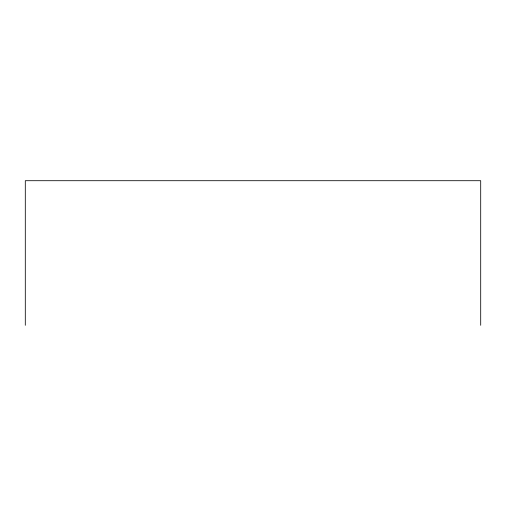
<?xml version="1.0" encoding="UTF-8"?>
<svg xmlns="http://www.w3.org/2000/svg" width="506" height="506" viewBox="0 0 506 506"><rect width="100%" height="100%" fill="white"/><g stroke="black" fill="none" stroke-linecap="round" stroke-linejoin="round"><path stroke-width="0.76" d="M480.7 325.295L480.7 180.705L25.3 180.705L25.3 325.295"/></g></svg>
